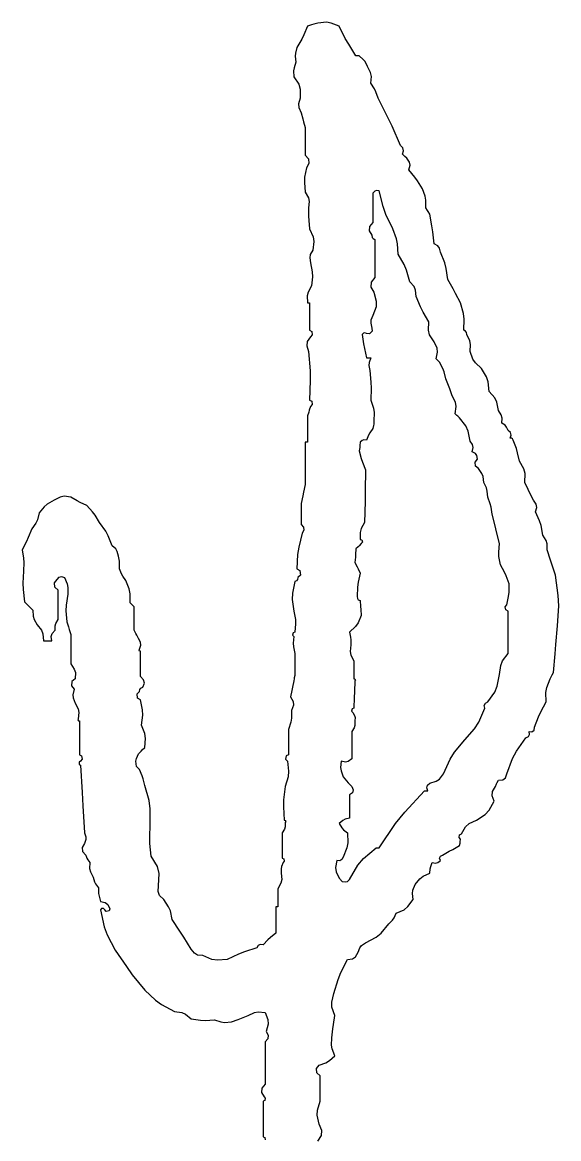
# Model space of a CAD drawing. Header units: millimetres. Extents: x 166235 to 642180, y -176646 to -48310.
# Drawn here: x 270163 to 270353.5, y -129153.9 to -128757.3 of the extents above; entities that cross this region are included whole.
import ezdxf

# ---------------------------------------------------------------- set-up
doc = ezdxf.new("R2010")
doc.units = ezdxf.units.MM
doc.header["$LTSCALE"] = 1000

# ---------------------------------------------------------------- blocks, each defined once
blk = doc.blocks.new('NJH')
for p, q in [((0.845897, 15.091335), (0.822272, 15.033875)), ((0.872958, 15.101783), (0.845897, 15.091335)), ((0.887014, 15.106), (0.872958, 15.101783)), ((0.915358, 15.112173), (0.887014, 15.106)), ((0.971323, 15.117187), (0.915358, 15.112173)), ((1.002246, 15.112548), (0.971323, 15.117187)), ((1.054278, 15.091335), (1.002246, 15.112548)), ((1.095236, 15.011643), (1.054278, 15.091335)), ((0.80823, 15.00579), (0.776437, 14.952414)), ((0.822272, 15.033875), (0.80823, 15.00579)), ((1.117551, 14.972592), (1.095236, 15.011643)), ((0.767377, 14.914484), (0.765914, 14.894002)), ((0.776437, 14.952414), (0.767377, 14.914484)), ((1.165415, 14.896846), (1.117551, 14.972592)), ((0.769491, 14.85517), (0.757695, 14.81769)), ((0.765914, 14.894002), (0.769491, 14.85517)), ((1.17375, 14.896846), (1.165415, 14.896846)), ((1.177917, 14.896846), (1.17375, 14.896846)), ((1.186253, 14.896846), (1.177917, 14.896846)), ((1.213134, 14.873535), (1.186253, 14.896846)), ((1.224979, 14.858728), (1.213134, 14.873535)), ((1.241821, 14.827386), (1.224979, 14.858728)), ((0.757695, 14.81769), (0.754769, 14.797209)), ((0.754769, 14.797209), (0.755599, 14.757925)), ((1.261735, 14.786776), (1.241821, 14.827386)), ((1.266509, 14.761314), (1.261735, 14.786776)), ((0.755599, 14.757925), (0.788603, 14.710213)), ((0.788603, 14.710213), (0.798566, 14.677005)), ((1.262659, 14.716249), (1.266509, 14.761314)), ((1.286621, 14.679957), (1.262659, 14.716249)), ((0.797275, 14.619005), (0.787495, 14.581254)), ((0.798566, 14.677005), (0.797275, 14.619005)), ((1.296625, 14.65995), (1.286621, 14.679957)), ((1.311281, 14.619005), (1.296625, 14.65995)), ((1.373628, 14.495922), (1.311281, 14.619005)), ((0.787495, 14.581254), (0.789175, 14.557738)), ((0.789175, 14.557738), (0.804221, 14.52176)), ((0.804221, 14.52176), (0.815335, 14.482863)), ((0.815335, 14.482863), (0.820892, 14.463414)), ((1.402862, 14.433278), (1.373628, 14.495922)), ((0.820892, 14.463414), (0.832005, 14.424516)), ((0.832005, 14.424516), (0.832005, 14.352277)), ((1.457148, 14.306434), (1.402862, 14.433278)), ((0.832005, 14.352277), (0.832005, 14.316158)), ((0.832005, 14.316158), (0.832005, 14.243919)), ((1.474248, 14.291185), (1.457148, 14.306434)), ((1.47104, 14.250865), (1.478952, 14.272367)), ((1.482153, 14.239752), (1.47104, 14.250865)), ((1.478952, 14.272367), (1.474248, 14.291185)), ((0.832005, 14.243919), (0.853797, 14.218533)), ((0.85624, 14.18921), (0.838951, 14.160567)), ((0.853797, 14.218533), (0.85624, 14.18921)), ((1.48771, 14.234195), (1.482153, 14.239752)), ((1.498824, 14.223081), (1.48771, 14.234195)), ((1.51697, 14.197869), (1.498824, 14.223081)), ((1.512716, 14.146675), (1.520826, 14.176661)), ((1.520826, 14.176661), (1.51697, 14.197869)), ((0.838951, 14.160567), (0.827698, 14.097601)), ((1.55254, 14.09956), (1.512716, 14.146675)), ((0.827698, 14.097601), (0.82626, 14.064514)), ((0.82626, 14.064514), (0.832005, 14.000808)), ((1.570809, 14.074264), (1.55254, 14.09956)), ((1.603014, 14.021647), (1.570809, 14.074264)), ((0.832005, 14.000808), (0.85238, 13.963509)), ((0.85238, 13.963509), (0.857305, 13.938885)), ((1.289329, 14.005925), (1.276551, 13.993862)), ((1.276551, 13.993862), (1.276551, 13.916067)), ((1.300767, 14.009738), (1.289329, 14.005925)), ((1.318227, 14.007755), (1.300767, 14.009738)), ((1.343525, 13.904463), (1.318227, 14.007755)), ((1.620933, 13.974217), (1.603014, 14.021647)), ((1.62542, 13.947295), (1.620933, 13.974217)), ((0.857305, 13.938885), (0.852843, 13.896618)), ((0.852843, 13.896618), (0.853216, 13.840982)), ((1.276551, 13.916067), (1.276551, 13.877169)), ((1.361993, 13.853321), (1.343525, 13.904463)), ((1.623852, 13.896618), (1.62542, 13.947295)), ((1.634966, 13.879948), (1.623852, 13.896618)), ((0.853216, 13.840982), (0.85461, 13.813094)), ((0.85461, 13.813094), (0.859789, 13.757698)), ((1.276551, 13.877169), (1.276551, 13.799374)), ((1.408525, 13.757698), (1.361993, 13.853321)), ((1.640523, 13.871612), (1.634966, 13.879948)), ((1.651636, 13.854942), (1.640523, 13.871612)), ((1.665079, 13.777515), (1.651636, 13.854942)), ((0.859789, 13.757698), (0.882697, 13.706389)), ((1.254759, 13.773987), (1.252316, 13.744664)), ((1.252316, 13.744664), (1.269605, 13.716021)), ((1.276551, 13.799374), (1.254759, 13.773987)), ((1.432267, 13.693856), (1.408525, 13.757698)), ((1.670645, 13.738547), (1.665079, 13.777515)), ((1.679421, 13.660453), (1.670645, 13.738547)), ((0.887473, 13.674548), (0.880627, 13.618777)), ((0.882697, 13.706389), (0.887473, 13.674548)), ((1.269605, 13.716021), (1.27214, 13.702363)), ((1.27214, 13.702363), (1.27804, 13.694495)), ((1.27804, 13.694495), (1.290443, 13.688237)), ((1.290443, 13.688237), (1.290443, 13.588215)), ((1.439528, 13.659004), (1.432267, 13.693856)), ((1.70394, 13.647387), (1.679421, 13.660453)), ((0.864816, 13.588902), (0.861468, 13.568813)), ((0.880627, 13.618777), (0.864816, 13.588902)), ((1.290443, 13.588215), (1.290443, 13.538203)), ((1.443256, 13.590993), (1.439528, 13.659004)), ((1.482347, 13.52299), (1.443256, 13.590993)), ((1.715418, 13.632083), (1.70394, 13.647387)), ((1.721097, 13.604885), (1.715418, 13.632083)), ((1.74896, 13.535456), (1.721097, 13.604885)), ((0.861468, 13.568813), (0.866735, 13.535425)), ((0.866735, 13.535425), (0.877737, 13.475234)), ((1.290443, 13.538203), (1.290443, 13.43818)), ((1.498078, 13.485806), (1.482347, 13.52299)), ((1.758958, 13.498321), (1.74896, 13.535456)), ((0.879177, 13.443553), (0.873681, 13.382612)), ((0.877737, 13.475234), (0.879177, 13.443553)), ((1.519662, 13.410396), (1.498078, 13.485806)), ((1.769719, 13.424288), (1.758958, 13.498321)), ((0.873681, 13.382612), (0.851183, 13.342693)), ((1.266294, 13.40756), (1.263946, 13.374678)), ((1.263946, 13.374678), (1.283497, 13.340936)), ((1.290443, 13.43818), (1.266294, 13.40756)), ((1.547818, 13.378802), (1.519662, 13.410396)), ((1.557878, 13.35533), (1.547818, 13.378802)), ((1.803661, 13.363495), (1.769719, 13.424288)), ((0.851183, 13.342693), (0.844832, 13.317286)), ((0.844832, 13.317286), (0.845897, 13.271476)), ((1.283497, 13.340936), (1.298924, 13.281725)), ((1.561338, 13.313152), (1.557878, 13.35533)), ((1.590539, 13.244556), (1.561338, 13.313152)), ((1.820335, 13.332927), (1.803661, 13.363495)), ((1.853071, 13.271476), (1.820335, 13.332927)), ((0.845897, 13.271476), (0.851454, 13.271476)), ((0.851454, 13.271476), (0.854233, 13.271476)), ((0.854233, 13.271476), (0.859789, 13.271476)), ((0.859789, 13.271476), (0.859789, 13.199237)), ((1.297286, 13.245691), (1.276551, 13.188123)), ((1.298924, 13.281725), (1.297286, 13.245691)), ((1.607334, 13.210965), (1.590539, 13.244556)), ((1.873192, 13.201597), (1.853071, 13.271476)), ((0.859789, 13.199237), (0.859789, 13.163118)), ((0.859789, 13.163118), (0.859789, 13.090879)), ((1.263723, 13.157224), (1.262069, 13.137368)), ((1.276551, 13.188123), (1.263723, 13.157224)), ((1.64469, 13.146447), (1.607334, 13.210965)), ((1.641674, 13.091944), (1.64469, 13.146447)), ((1.877587, 13.163504), (1.873192, 13.201597)), ((1.873909, 13.090879), (1.877587, 13.163504)), ((0.859789, 13.090879), (0.874593, 13.082725)), ((0.874593, 13.082725), (0.878094, 13.061717)), ((1.224114, 13.07397), (1.214737, 13.071626)), ((1.234875, 13.070041), (1.224114, 13.07397)), ((1.272686, 13.085368), (1.254278, 13.06696)), ((1.262069, 13.137368), (1.269605, 13.104771)), ((1.269605, 13.104771), (1.272686, 13.085368)), ((1.649966, 13.060431), (1.641674, 13.091944)), ((1.886312, 13.084621), (1.873909, 13.090879)), ((1.892212, 13.076754), (1.886312, 13.084621)), ((1.894747, 13.063095), (1.892212, 13.076754)), ((0.84516, 13.016363), (0.841326, 12.989525)), ((0.866735, 13.049203), (0.84516, 13.016363)), ((0.878094, 13.061717), (0.866735, 13.049203)), ((1.214737, 13.071626), (1.207091, 13.063095)), ((1.207091, 13.063095), (1.215382, 13.001523)), ((1.215382, 13.001523), (1.220962, 12.970832)), ((1.254278, 13.06696), (1.234875, 13.070041)), ((1.679421, 13.014473), (1.649966, 13.060431)), ((1.698415, 12.973898), (1.679421, 13.014473)), ((1.914661, 13.022485), (1.894747, 13.063095)), ((1.919435, 12.997024), (1.914661, 13.022485)), ((0.841326, 12.989525), (0.852843, 12.951958)), ((0.852843, 12.951958), (0.863501, 12.824566)), ((1.220962, 12.970832), (1.234875, 12.910282)), ((1.693313, 12.903336), (1.701735, 12.947338)), ((1.701735, 12.947338), (1.698415, 12.973898)), ((1.915585, 12.951958), (1.919435, 12.997024)), ((1.934726, 12.901521), (1.915585, 12.951958)), ((1.234875, 12.910282), (1.245988, 12.910282)), ((1.245988, 12.910282), (1.251545, 12.910282)), ((1.251947, 12.878587), (1.250395, 12.859961)), ((1.250395, 12.859961), (1.255713, 12.82693)), ((1.251545, 12.910282), (1.262659, 12.910282)), ((1.262659, 12.910282), (1.251947, 12.878587)), ((1.701648, 12.895001), (1.693313, 12.903336)), ((1.705815, 12.890833), (1.701648, 12.895001)), ((1.714151, 12.882498), (1.705815, 12.890833)), ((1.736732, 12.840735), (1.714151, 12.882498)), ((1.951753, 12.876755), (1.934726, 12.901521)), ((1.991992, 12.840822), (1.951753, 12.876755)), ((0.863501, 12.824566), (0.864901, 12.760176)), ((1.255713, 12.82693), (1.264141, 12.749543)), ((1.74538, 12.817676), (1.736732, 12.840735)), ((1.755827, 12.771362), (1.74538, 12.817676)), ((2.02459, 12.785578), (1.991992, 12.840822)), ((2.035296, 12.751933), (2.02459, 12.785578)), ((0.864901, 12.760176), (0.859789, 12.632441)), ((1.265545, 12.710233), (1.262659, 12.632441)), ((1.264141, 12.749543), (1.265545, 12.710233)), ((1.77393, 12.727471), (1.755827, 12.771362)), ((1.782282, 12.705197), (1.77393, 12.727471)), ((2.040614, 12.688009), (2.035296, 12.751933)), ((0.859789, 12.632441), (0.874593, 12.624287)), ((1.262659, 12.632441), (1.281495, 12.579503)), ((1.797503, 12.660225), (1.782282, 12.705197)), ((1.819881, 12.617803), (1.797503, 12.660225)), ((2.078157, 12.646574), (2.040614, 12.688009)), ((2.092505, 12.617877), (2.078157, 12.646574)), ((0.8584, 12.565759), (0.854233, 12.553257)), ((0.866735, 12.590765), (0.8584, 12.565759)), ((0.878094, 12.603279), (0.866735, 12.590765)), ((0.874593, 12.624287), (0.878094, 12.603279)), ((1.281495, 12.579503), (1.285972, 12.549656)), ((1.818341, 12.542143), (1.824847, 12.589662)), ((1.824847, 12.589662), (1.819881, 12.617803)), ((2.103128, 12.562981), (2.092505, 12.617877)), ((2.121427, 12.533891), (2.103128, 12.562981)), ((0.854233, 12.553257), (0.845897, 12.528251)), ((0.845897, 12.528251), (0.845897, 12.458791)), ((1.283497, 12.493521), (1.281902, 12.473939)), ((1.285972, 12.549656), (1.283497, 12.493521)), ((1.829455, 12.531029), (1.818341, 12.542143)), ((1.835012, 12.525472), (1.829455, 12.531029)), ((1.846125, 12.514359), (1.835012, 12.525472)), ((1.887758, 12.461681), (1.846125, 12.514359)), ((2.126423, 12.513908), (2.121427, 12.533891)), ((2.123966, 12.479629), (2.126423, 12.513908)), ((0.845897, 12.458791), (0.845897, 12.42406)), ((0.845897, 12.42406), (0.845897, 12.3546)), ((1.256392, 12.416515), (1.247824, 12.400808)), ((1.276551, 12.444899), (1.256392, 12.416515)), ((1.280503, 12.464143), (1.276551, 12.444899)), ((1.281902, 12.473939), (1.280503, 12.464143)), ((1.903272, 12.427551), (1.887758, 12.461681)), ((1.915585, 12.361546), (1.903272, 12.427551)), ((2.145686, 12.466049), (2.123966, 12.479629)), ((2.155545, 12.454548), (2.145686, 12.466049)), ((2.165642, 12.431006), (2.155545, 12.454548)), ((2.181408, 12.418334), (2.165642, 12.431006)), ((2.186225, 12.401473), (2.181408, 12.418334)), ((0.837562, 12.3546), (0.832005, 12.3546)), ((0.832005, 12.3546), (0.832005, 12.243464)), ((0.84034, 12.3546), (0.837562, 12.3546)), ((0.845897, 12.3546), (0.84034, 12.3546)), ((1.193199, 12.3546), (1.191721, 12.332249)), ((1.205976, 12.366663), (1.193199, 12.3546)), ((1.217415, 12.370476), (1.205976, 12.366663)), ((1.234875, 12.368492), (1.217415, 12.370476)), ((1.247824, 12.400808), (1.234875, 12.368492)), ((1.932761, 12.339011), (1.915585, 12.361546)), ((1.936664, 12.319494), (1.932761, 12.339011)), ((2.179534, 12.382384), (2.186225, 12.401473)), ((2.189462, 12.381044), (2.179534, 12.382384)), ((2.195317, 12.377141), (2.189462, 12.381044)), ((2.200373, 12.368492), (2.195317, 12.377141)), ((2.220255, 12.313991), (2.200373, 12.368492)), ((1.190322, 12.321059), (1.186253, 12.299032)), ((1.186253, 12.299032), (1.199781, 12.248081)), ((1.191721, 12.332249), (1.190322, 12.321059)), ((1.929477, 12.292086), (1.936664, 12.319494)), ((1.950584, 12.280872), (1.929477, 12.292086)), ((1.960445, 12.267067), (1.950584, 12.280872)), ((1.964208, 12.243464), (1.960445, 12.267067)), ((2.228647, 12.286017), (2.220255, 12.313991)), ((2.242049, 12.229572), (2.228647, 12.286017)), ((0.832005, 12.243464), (0.832005, 12.187896)), ((1.199781, 12.248081), (1.208181, 12.222881)), ((1.208181, 12.222881), (1.227929, 12.174003)), ((1.948782, 12.223588), (1.964208, 12.243464)), ((1.951741, 12.196955), (1.948782, 12.223588)), ((1.971154, 12.18095), (1.951741, 12.196955)), ((2.269494, 12.179297), (2.242049, 12.229572)), ((0.832005, 12.187896), (0.832005, 12.076759)), ((1.227929, 12.174003), (1.226375, 12.035064)), ((1.993672, 12.149477), (1.971154, 12.18095)), ((2.001508, 12.129102), (1.993672, 12.149477)), ((2.005884, 12.090651), (2.001508, 12.129102)), ((2.277336, 12.147927), (2.269494, 12.179297)), ((2.276779, 12.090651), (2.277336, 12.147927)), ((0.832005, 12.076759), (0.820892, 12.026748)), ((2.023294, 12.054135), (2.005884, 12.090651)), ((2.029159, 12.033609), (2.023294, 12.054135)), ((2.298687, 12.043269), (2.276779, 12.090651)), ((-0.821149, 11.972569), (-0.865357, 11.946678)), ((-0.781425, 11.994195), (-0.821149, 11.972569)), ((-0.754873, 11.999174), (-0.781425, 11.994195)), ((-0.710013, 11.993407), (-0.754873, 11.999174)), ((-0.66906, 11.969874), (-0.710013, 11.993407)), ((0.815335, 12.001742), (0.804221, 11.951731)), ((0.820892, 12.026748), (0.815335, 12.001742)), ((1.226375, 12.035064), (1.224986, 11.965593)), ((2.033668, 11.993407), (2.029159, 12.033609)), ((2.048707, 11.950122), (2.033668, 11.993407)), ((2.309802, 12.019651), (2.298687, 12.043269)), ((2.332347, 11.972569), (2.309802, 12.019651)), ((2.350789, 11.947572), (2.332347, 11.972569)), ((-0.886046, 11.928944), (-0.918393, 11.889216)), ((-0.865357, 11.946678), (-0.886046, 11.928944)), ((-0.64818, 11.958738), (-0.66906, 11.969874)), ((-0.605822, 11.937839), (-0.64818, 11.958738)), ((-0.567399, 11.897695), (-0.605822, 11.937839)), ((-0.550249, 11.874828), (-0.567399, 11.897695)), ((0.804221, 11.951731), (0.804221, 11.896162)), ((1.224986, 11.965593), (1.220983, 11.826702)), ((2.054352, 11.92754), (2.048707, 11.950122)), ((2.061452, 11.88227), (2.054352, 11.92754)), ((2.346239, 11.896162), (2.354702, 11.926051)), ((2.354702, 11.926051), (2.350789, 11.947572)), ((-0.929366, 11.844554), (-0.939833, 11.822124)), ((-0.918393, 11.889216), (-0.929366, 11.844554)), ((-0.52247, 11.826702), (-0.550249, 11.874828)), ((-0.481229, 11.770604), (-0.52247, 11.826702)), ((0.804221, 11.896162), (0.804221, 11.868378)), ((0.804221, 11.868378), (0.804221, 11.81281)), ((1.220983, 11.826702), (1.198485, 11.786783)), ((2.080527, 11.804382), (2.061452, 11.88227)), ((2.37294, 11.837839), (2.346239, 11.896162)), ((2.38295, 11.806379), (2.37294, 11.837839)), ((-0.967016, 11.785026), (-0.990204, 11.728675)), ((-0.939833, 11.822124), (-0.967016, 11.785026)), ((-0.463955, 11.738936), (-0.481229, 11.770604)), ((0.811167, 11.757242), (0.788662, 11.66445)), ((0.804221, 11.81281), (0.819608, 11.79653)), ((0.822073, 11.776808), (0.811167, 11.757242)), ((0.819608, 11.79653), (0.822073, 11.776808)), ((1.198485, 11.786783), (1.192133, 11.761376)), ((1.192133, 11.761376), (1.193199, 11.715566)), ((2.090252, 11.765483), (2.080527, 11.804382)), ((2.110074, 11.687782), (2.090252, 11.765483)), ((2.394861, 11.74335), (2.38295, 11.806379)), ((-1.002733, 11.700832), (-1.02953, 11.646105)), ((-0.990204, 11.728675), (-1.002733, 11.700832)), ((-0.439118, 11.67389), (-0.463955, 11.738936)), ((1.200145, 11.687782), (1.186253, 11.67389)), ((1.193199, 11.715566), (1.203934, 11.711567)), ((1.207735, 11.696362), (1.200145, 11.687782)), ((1.203934, 11.711567), (1.207735, 11.696362)), ((2.104524, 11.632421), (2.110074, 11.687782)), ((2.416042, 11.708884), (2.394861, 11.74335)), ((2.422421, 11.686559), (2.416042, 11.708884)), ((2.422645, 11.646105), (2.422421, 11.686559)), ((-1.02953, 11.646105), (-1.021677, 11.591025)), ((-0.414678, 11.652616), (-0.439118, 11.67389)), ((-0.404711, 11.636005), (-0.414678, 11.652616)), ((-0.397441, 11.604429), (-0.404711, 11.636005)), ((-0.391213, 11.571558), (-0.397441, 11.604429)), ((0.781598, 11.616419), (0.776437, 11.521077)), ((0.788662, 11.66445), (0.781598, 11.616419)), ((1.162783, 11.616921), (1.161393, 11.598861)), ((1.165415, 11.653051), (1.162783, 11.616921)), ((1.179307, 11.666944), (1.165415, 11.653051)), ((1.186253, 11.67389), (1.179307, 11.666944)), ((2.105976, 11.603392), (2.104524, 11.632421)), ((2.444873, 11.579424), (2.422645, 11.646105)), ((-1.020264, 11.562774), (-1.022584, 11.507185)), ((-1.021677, 11.591025), (-1.020264, 11.562774)), ((-0.389794, 11.554526), (-0.391213, 11.571558)), ((-0.390495, 11.521077), (-0.389794, 11.554526)), ((1.161393, 11.598861), (1.158469, 11.562753)), ((1.158469, 11.562753), (1.172361, 11.534969)), ((1.172361, 11.534969), (1.179307, 11.521077)), ((2.11702, 11.548861), (2.105976, 11.603392)), ((2.142252, 11.500296), (2.11702, 11.548861)), ((2.455986, 11.546083), (2.444873, 11.579424)), ((2.478214, 11.479401), (2.455986, 11.546083)), ((-1.022584, 11.507185), (-1.025803, 11.426627)), ((-0.800311, 11.451617), (-0.787638, 11.467382)), ((-0.787638, 11.467382), (-0.770777, 11.472199)), ((-0.770777, 11.472199), (-0.751689, 11.465509)), ((-0.751689, 11.465509), (-0.735514, 11.423271)), ((-0.376698, 11.489114), (-0.390495, 11.521077)), ((-0.368223, 11.473575), (-0.376698, 11.489114)), ((-0.348819, 11.444671), (-0.368223, 11.473575)), ((0.776437, 11.521077), (0.795855, 11.509909)), ((0.783383, 11.465509), (0.780848, 11.45185)), ((0.799454, 11.481113), (0.783383, 11.465509)), ((0.795855, 11.509909), (0.799454, 11.481113)), ((1.179307, 11.521077), (1.193199, 11.493293)), ((1.193199, 11.493293), (1.179427, 11.433159)), ((2.153449, 11.475105), (2.142252, 11.500296)), ((2.172588, 11.423833), (2.153449, 11.475105)), ((2.495893, 11.347097), (2.478214, 11.479401)), ((-1.025803, 11.426627), (-1.024399, 11.385895)), ((-1.024399, 11.385895), (-1.015638, 11.30575)), ((-0.817583, 11.429677), (-0.800311, 11.451617)), ((-0.814639, 11.400242), (-0.817583, 11.429677)), ((-0.793365, 11.382156), (-0.814639, 11.400242)), ((-0.735514, 11.423271), (-0.731076, 11.399601)), ((-0.731076, 11.399601), (-0.730851, 11.354372)), ((-0.326661, 11.389563), (-0.348819, 11.444671)), ((-0.320687, 11.358199), (-0.326661, 11.389563)), ((0.762545, 11.437725), (0.747046, 11.361438)), ((0.774948, 11.443983), (0.762545, 11.437725)), ((0.780848, 11.45185), (0.774948, 11.443983)), ((1.175193, 11.402106), (1.172361, 11.34048)), ((1.179427, 11.433159), (1.175193, 11.402106)), ((2.172029, 11.36799), (2.172588, 11.423833)), ((-0.793365, 11.304361), (-0.793365, 11.382156)), ((-0.730851, 11.354372), (-0.742143, 11.282968)), ((-0.321035, 11.298804), (-0.320687, 11.358199)), ((0.747046, 11.361438), (0.745582, 11.320434)), ((0.745582, 11.320434), (0.755599, 11.243236)), ((1.172361, 11.34048), (1.174895, 11.326821)), ((1.174895, 11.326821), (1.180796, 11.318954)), ((1.180796, 11.318954), (1.193199, 11.312696)), ((1.193199, 11.312696), (1.195652, 11.273777)), ((2.158696, 11.284912), (2.169206, 11.33976)), ((2.169206, 11.33976), (2.172029, 11.36799)), ((2.498717, 11.279307), (2.495893, 11.347097)), ((-1.015638, 11.30575), (-0.993411, 11.283523)), ((-0.993411, 11.283523), (-0.982297, 11.272409)), ((-0.982297, 11.272409), (-0.96007, 11.250182)), ((-0.96007, 11.250182), (-0.958573, 11.209755)), ((-0.793365, 11.265463), (-0.793365, 11.304361)), ((-0.793365, 11.187668), (-0.793365, 11.265463)), ((-0.742143, 11.282968), (-0.743571, 11.245837)), ((-0.743571, 11.245837), (-0.737797, 11.173776)), ((-0.309922, 11.28769), (-0.321035, 11.298804)), ((-0.304365, 11.282134), (-0.309922, 11.28769)), ((-0.293251, 11.27102), (-0.304365, 11.282134)), ((-0.293251, 11.209895), (-0.293251, 11.27102)), ((0.755599, 11.243236), (0.766643, 11.188706)), ((1.195652, 11.273777), (1.197041, 11.254325)), ((1.197041, 11.254325), (1.200145, 11.215452)), ((2.147185, 11.272538), (2.158696, 11.284912)), ((2.15074, 11.251208), (2.147185, 11.272538)), ((2.165642, 11.243236), (2.15074, 11.251208)), ((2.165642, 11.132099), (2.165642, 11.243236)), ((2.492106, 11.145992), (2.498717, 11.279307)), ((-0.958573, 11.209755), (-0.952372, 11.188053)), ((-0.952372, 11.188053), (-0.932285, 11.152938)), ((-0.808852, 11.16314), (-0.793365, 11.187668)), ((-0.737797, 11.173776), (-0.726683, 11.140435)), ((-0.293251, 11.179332), (-0.293251, 11.209895)), ((-0.293251, 11.118207), (-0.293251, 11.179332)), ((0.766643, 11.188706), (0.768095, 11.159676)), ((1.178896, 11.165866), (1.162427, 11.141911)), ((1.200145, 11.215452), (1.178896, 11.165866)), ((-0.932285, 11.152938), (-0.903686, 11.118342)), ((-0.903686, 11.118342), (-0.893759, 11.093523)), ((-0.893759, 11.093523), (-0.890609, 11.048747)), ((-0.839002, 11.077483), (-0.833328, 11.096398)), ((-0.833328, 11.096398), (-0.814203, 11.118207)), ((-0.814203, 11.118207), (-0.813631, 11.147209)), ((-0.813631, 11.147209), (-0.808852, 11.16314)), ((-0.726683, 11.140435), (-0.721126, 11.123764)), ((-0.721126, 11.123764), (-0.710013, 11.090423)), ((-0.710013, 11.090423), (-0.710013, 11.012628)), ((-0.282137, 11.09598), (-0.293251, 11.118207)), ((-0.276581, 11.084867), (-0.282137, 11.09598)), ((0.751801, 11.10034), (0.74799, 11.085095)), ((0.762545, 11.104315), (0.751801, 11.10034)), ((0.768095, 11.159676), (0.762545, 11.104315)), ((1.162427, 11.141911), (1.123738, 11.104315)), ((1.123738, 11.104315), (1.129994, 11.071449)), ((2.165642, 11.076531), (2.165642, 11.132099)), ((2.480992, 11.023741), (2.492106, 11.145992)), ((-0.890609, 11.048747), (-0.868382, 11.048747)), ((-0.868382, 11.048747), (-0.857268, 11.048747)), ((-0.857268, 11.048747), (-0.835041, 11.048747)), ((-0.835041, 11.048747), (-0.839002, 11.077483)), ((-0.265467, 11.062639), (-0.276581, 11.084867)), ((-0.251298, 11.038578), (-0.265467, 11.062639)), ((-0.258521, 10.993179), (-0.249397, 11.019569)), ((-0.249397, 11.019569), (-0.251298, 11.038578)), ((0.74799, 11.085095), (0.755599, 11.076531)), ((0.755599, 11.076531), (0.753035, 11.032064)), ((0.753035, 11.032064), (0.754464, 11.009197)), ((1.130684, 11.020963), (1.126223, 10.978696)), ((1.129994, 11.071449), (1.131414, 11.054412)), ((1.131414, 11.054412), (1.130684, 11.020963)), ((2.165642, 10.965395), (2.165642, 11.076531)), ((2.475435, 10.962616), (2.480992, 11.023741)), ((-0.710013, 11.012628), (-0.710013, 10.97373)), ((-0.710013, 10.97373), (-0.710013, 10.895935)), ((-0.261672, 10.987824), (-0.258521, 10.993179)), ((-0.257749, 10.979979), (-0.261672, 10.987824)), ((-0.251575, 10.979287), (-0.257749, 10.979979)), ((-0.251575, 10.912605), (-0.251575, 10.979287)), ((0.754464, 11.009197), (0.762545, 10.965395)), ((0.762545, 10.965395), (0.762545, 10.907048)), ((1.126223, 10.978696), (1.131148, 10.954072)), ((1.131148, 10.954072), (1.151522, 10.916773)), ((2.13015, 10.917206), (2.165642, 10.965395)), ((2.464322, 10.840366), (2.475435, 10.962616)), ((-0.710013, 10.895935), (-0.687455, 10.862353)), ((-0.251575, 10.879264), (-0.251575, 10.912605)), ((-0.251575, 10.812582), (-0.251575, 10.879264)), ((0.762545, 10.907048), (0.762545, 10.877875)), ((0.762545, 10.877875), (0.762545, 10.819528)), ((1.151522, 10.916773), (1.151522, 10.86954)), ((1.151522, 10.86954), (1.151522, 10.845923)), ((2.110074, 10.826474), (2.117607, 10.885847)), ((2.117607, 10.885847), (2.13015, 10.917206)), ((-0.682229, 10.79869), (-0.703503, 10.780605)), ((-0.687455, 10.862353), (-0.680817, 10.83912)), ((-0.680817, 10.83912), (-0.682229, 10.79869)), ((-0.231453, 10.792633), (-0.251575, 10.812582)), ((0.758377, 10.79869), (0.755599, 10.784798)), ((0.759767, 10.805636), (0.758377, 10.79869)), ((0.762545, 10.819528), (0.759767, 10.805636)), ((1.151522, 10.845923), (1.151522, 10.79869)), ((1.151522, 10.79869), (1.157697, 10.797998)), ((1.157697, 10.797998), (1.161619, 10.790153)), ((2.095201, 10.749459), (2.110074, 10.826474)), ((2.420765, 10.740866), (2.443483, 10.79869)), ((2.443483, 10.79869), (2.451819, 10.815361)), ((2.451819, 10.815361), (2.455986, 10.823696)), ((2.455986, 10.823696), (2.464322, 10.840366)), ((-0.703503, 10.780605), (-0.706446, 10.75117)), ((-0.706446, 10.75117), (-0.689175, 10.72923)), ((-0.689175, 10.72923), (-0.696748, 10.693804)), ((-0.258521, 10.715338), (-0.255986, 10.728997)), ((-0.255986, 10.728997), (-0.250086, 10.736864)), ((-0.250086, 10.736864), (-0.237683, 10.743122)), ((-0.237683, 10.743122), (-0.226782, 10.769275)), ((-0.226782, 10.769275), (-0.231453, 10.792633)), ((0.747264, 10.743122), (0.743096, 10.722284)), ((0.755599, 10.784798), (0.747264, 10.743122)), ((1.158469, 10.784798), (1.155201, 10.71258)), ((1.161619, 10.790153), (1.158469, 10.784798)), ((2.078584, 10.710182), (2.095201, 10.749459)), ((2.414789, 10.707998), (2.420765, 10.740866)), ((-0.696748, 10.693804), (-0.695131, 10.672782)), ((-0.695131, 10.672782), (-0.682229, 10.638932)), ((-0.274592, 10.699733), (-0.258521, 10.715338)), ((-0.270992, 10.670938), (-0.274592, 10.699733)), ((-0.251575, 10.65977), (-0.270992, 10.670938)), ((-0.238818, 10.59426), (-0.251575, 10.65977)), ((0.743096, 10.722284), (0.734761, 10.680608)), ((0.734761, 10.680608), (0.752603, 10.64908)), ((0.752603, 10.64908), (0.754518, 10.624195)), ((1.153812, 10.676457), (1.151522, 10.604201)), ((1.155201, 10.71258), (1.153812, 10.676457)), ((2.033668, 10.645878), (2.078584, 10.710182)), ((2.415699, 10.645878), (2.414789, 10.707998)), ((-0.682229, 10.638932), (-0.661854, 10.601632)), ((-0.661854, 10.601632), (-0.656929, 10.577008)), ((-0.656929, 10.577008), (-0.66139, 10.534741)), ((-0.237366, 10.559408), (-0.238818, 10.59426)), ((0.741707, 10.590309), (0.741651, 10.539608)), ((0.754518, 10.624195), (0.741707, 10.590309)), ((1.140779, 10.600226), (1.136967, 10.584981)), ((1.136967, 10.584981), (1.144576, 10.576417)), ((1.151522, 10.604201), (1.140779, 10.600226)), ((1.144576, 10.576417), (1.155852, 10.556473)), ((1.973157, 10.513866), (2.01283, 10.604201)), ((2.009642, 10.622565), (2.017064, 10.63741)), ((2.01283, 10.604201), (2.009642, 10.622565)), ((2.017064, 10.63741), (2.033668, 10.645878)), ((2.366869, 10.547144), (2.382211, 10.580616)), ((2.382211, 10.580616), (2.415699, 10.645878)), ((-0.66139, 10.534741), (-0.664541, 10.529387)), ((-0.664541, 10.529387), (-0.660618, 10.521541)), ((-0.660618, 10.521541), (-0.654444, 10.520849)), ((-0.654444, 10.520849), (-0.654444, 10.43194)), ((-0.244629, 10.493065), (-0.237366, 10.559408)), ((0.73726, 10.51326), (0.720869, 10.465281)), ((0.741651, 10.539608), (0.73726, 10.51326)), ((1.155852, 10.556473), (1.159031, 10.543754)), ((1.158469, 10.520849), (1.157897, 10.491847)), ((1.159031, 10.543754), (1.158469, 10.520849)), ((1.945564, 10.4703), (1.973157, 10.513866)), ((2.339293, 10.479173), (2.366869, 10.547144)), ((-0.654444, 10.43194), (-0.654444, 10.387485)), ((-0.224375, 10.437715), (-0.244629, 10.493065)), ((-0.219845, 10.406005), (-0.224375, 10.437715)), ((0.720869, 10.465281), (0.720869, 10.398599)), ((1.153117, 10.475916), (1.13763, 10.451389)), ((1.13763, 10.451389), (1.13763, 10.37915)), ((1.157897, 10.491847), (1.153117, 10.475916)), ((1.880855, 10.395821), (1.945564, 10.4703)), ((2.300017, 10.418765), (2.307096, 10.432924)), ((2.307096, 10.432924), (2.304563, 10.451389)), ((2.304563, 10.451389), (2.32223, 10.449296)), ((2.32223, 10.449296), (2.337457, 10.461477)), ((2.337457, 10.461477), (2.339293, 10.479173)), ((-0.654444, 10.387485), (-0.654444, 10.298576)), ((-0.223791, 10.347198), (-0.219845, 10.406005)), ((0.720869, 10.398599), (0.720869, 10.365258)), ((0.720869, 10.365258), (0.720869, 10.298576)), ((1.13763, 10.37915), (1.13763, 10.343031)), ((1.813831, 10.315196), (1.880855, 10.395821)), ((2.221607, 10.322728), (2.283725, 10.409713)), ((2.283725, 10.409713), (2.300017, 10.418765)), ((-0.654444, 10.298576), (-0.639542, 10.290604)), ((-0.639542, 10.290604), (-0.635988, 10.269274)), ((-0.278823, 10.274472), (-0.265467, 10.305522)), ((-0.265467, 10.305522), (-0.248796, 10.322193)), ((-0.248796, 10.322193), (-0.240461, 10.330528)), ((-0.240461, 10.330528), (-0.223791, 10.347198)), ((0.705967, 10.290604), (0.702412, 10.269274)), ((0.720869, 10.298576), (0.705967, 10.290604)), ((1.13763, 10.343031), (1.13763, 10.270792)), ((1.785036, 10.269125), (1.813831, 10.315196)), ((2.195715, 10.27382), (2.221607, 10.322728)), ((-0.647498, 10.2569), (-0.65656, 10.250466)), ((-0.65656, 10.250466), (-0.65656, 10.23555)), ((-0.65656, 10.23555), (-0.647498, 10.229116)), ((-0.635988, 10.269274), (-0.647498, 10.2569)), ((-0.647498, 10.229116), (-0.636385, 10.051298)), ((-0.281923, 10.255873), (-0.278823, 10.274472)), ((-0.279359, 10.22217), (-0.281923, 10.255873)), ((-0.271024, 10.213835), (-0.279359, 10.22217)), ((-0.266856, 10.209667), (-0.271024, 10.213835)), ((-0.258521, 10.201332), (-0.266856, 10.209667)), ((0.702412, 10.269274), (0.713923, 10.2569)), ((0.713923, 10.2569), (0.721525, 10.19042)), ((1.06817, 10.2569), (1.06372, 10.215091)), ((1.06372, 10.215091), (1.066813, 10.191892)), ((1.095745, 10.250384), (1.06817, 10.2569)), ((1.114683, 10.254172), (1.095745, 10.250384)), ((1.13763, 10.270792), (1.114683, 10.254172)), ((1.741935, 10.173548), (1.785036, 10.269125)), ((2.158696, 10.173548), (2.195715, 10.27382)), ((-0.240933, 10.161076), (-0.258521, 10.201332)), ((-0.233874, 10.139899), (-0.240933, 10.161076)), ((-0.223791, 10.097142), (-0.233874, 10.139899)), ((0.718531, 10.1545), (0.700031, 10.090196)), ((0.721525, 10.19042), (0.718531, 10.1545)), ((1.066813, 10.191892), (1.082062, 10.15271)), ((1.082062, 10.15271), (1.103509, 10.127032)), ((1.693629, 10.123937), (1.715076, 10.138784)), ((1.715076, 10.138784), (1.741935, 10.173548)), ((2.130886, 10.13308), (2.149764, 10.147239)), ((2.149764, 10.147239), (2.158696, 10.173548)), ((-0.196156, 9.997155), (-0.223791, 10.097142)), ((0.700031, 10.090196), (0.689165, 10.001909)), ((1.103509, 10.127032), (1.114644, 10.114505)), ((1.114644, 10.114505), (1.13763, 10.090196)), ((1.13763, 10.090196), (1.146348, 10.069007)), ((1.146348, 10.069007), (1.141401, 10.04922)), ((1.486688, 9.921603), (1.616906, 10.062411)), ((1.616906, 10.062411), (1.625242, 10.062411)), ((1.625242, 10.062411), (1.629409, 10.062411)), ((1.629409, 10.062411), (1.637744, 10.062411)), ((1.631054, 10.0815), (1.635871, 10.098361)), ((1.637744, 10.062411), (1.631054, 10.0815)), ((1.635871, 10.098361), (1.651636, 10.111034)), ((1.651636, 10.111034), (1.693629, 10.123937)), ((2.062382, 10.056663), (2.08229, 10.090196)), ((2.08229, 10.090196), (2.090625, 10.106866)), ((2.090625, 10.106866), (2.094793, 10.115201)), ((2.094793, 10.115201), (2.103128, 10.131872)), ((2.103128, 10.131872), (2.130886, 10.13308)), ((-0.636385, 10.051298), (-0.630828, 9.962389)), ((-0.188956, 9.943874), (-0.196156, 9.997155)), ((0.689165, 10.001909), (0.687753, 9.956715)), ((1.141401, 10.04922), (1.123738, 10.034627)), ((1.123738, 10.034627), (1.123738, 9.973502)), ((2.041446, 9.933093), (2.075344, 9.992951)), ((2.060404, 10.028972), (2.062382, 10.056663)), ((2.075344, 9.992951), (2.060404, 10.028972)), ((-0.630828, 9.962389), (-0.619714, 9.78457)), ((-0.189061, 9.840139), (-0.188956, 9.943874)), ((0.687753, 9.956715), (0.693085, 9.867923)), ((1.123738, 9.973502), (1.123738, 9.94294)), ((1.123738, 9.94294), (1.123738, 9.881815)), ((1.426301, 9.845768), (1.486688, 9.921603)), ((2.015087, 9.905183), (2.041446, 9.933093)), ((0.693085, 9.867923), (0.699259, 9.867231)), ((0.699259, 9.867231), (0.703182, 9.859385)), ((0.700031, 9.854031), (0.699459, 9.825029)), ((0.703182, 9.859385), (0.700031, 9.854031)), ((1.078503, 9.866529), (1.054278, 9.847085)), ((1.054278, 9.847085), (1.071602, 9.818463)), ((1.093648, 9.874101), (1.078503, 9.866529)), ((1.123738, 9.881815), (1.093648, 9.874101)), ((1.318227, 9.687326), (1.426301, 9.845768)), ((1.885928, 9.823952), (1.909144, 9.84551)), ((1.909144, 9.84551), (1.957262, 9.867923)), ((1.957262, 9.867923), (2.015087, 9.905183)), ((-0.619714, 9.78457), (-0.610815, 9.75825)), ((-0.191351, 9.756771), (-0.189061, 9.840139)), ((0.69468, 9.809098), (0.679193, 9.78457)), ((0.679193, 9.78457), (0.679193, 9.717888)), ((0.699459, 9.825029), (0.69468, 9.809098)), ((1.071602, 9.818463), (1.083453, 9.80513)), ((1.083453, 9.80513), (1.109846, 9.78457)), ((1.109846, 9.78457), (1.111383, 9.719726)), ((1.843774, 9.753584), (1.847324, 9.771333)), ((1.847324, 9.771333), (1.860017, 9.777624)), ((1.860017, 9.777624), (1.885928, 9.823952)), ((-0.619714, 9.71511), (-0.635471, 9.688775)), ((-0.610815, 9.74143), (-0.619714, 9.71511)), ((-0.610815, 9.75825), (-0.610815, 9.74143)), ((-0.189951, 9.714787), (-0.191351, 9.756771)), ((-0.182115, 9.631758), (-0.189951, 9.714787)), ((0.679193, 9.717888), (0.679193, 9.684548)), ((1.111383, 9.719726), (1.105401, 9.68533)), ((1.801688, 9.676182), (1.846125, 9.701218)), ((1.853071, 9.742894), (1.843774, 9.753584)), ((1.846125, 9.701218), (1.849667, 9.717743)), ((1.849667, 9.717743), (1.851062, 9.726114)), ((1.851062, 9.726114), (1.853071, 9.742894)), ((-0.635471, 9.688775), (-0.633015, 9.661765)), ((-0.633015, 9.661765), (-0.612768, 9.638704)), ((-0.612768, 9.638704), (-0.604714, 9.617802)), ((-0.140461, 9.563235), (-0.182115, 9.631758)), ((0.679193, 9.684548), (0.679193, 9.617866)), ((1.082062, 9.624812), (1.07301, 9.60852)), ((1.105401, 9.68533), (1.082062, 9.624812)), ((1.215129, 9.616575), (1.297389, 9.687326)), ((1.297389, 9.687326), (1.305724, 9.687326)), ((1.305724, 9.687326), (1.309892, 9.687326)), ((1.309892, 9.687326), (1.318227, 9.687326)), ((1.715638, 9.617904), (1.721428, 9.632381)), ((1.721428, 9.632381), (1.734989, 9.638704)), ((1.734989, 9.638704), (1.77946, 9.663679)), ((1.77946, 9.663679), (1.801688, 9.676182)), ((-0.604714, 9.617802), (-0.598903, 9.607633)), ((-0.598903, 9.607633), (-0.584984, 9.590082)), ((-0.584984, 9.590082), (-0.586842, 9.550344)), ((-0.586842, 9.550344), (-0.582123, 9.528324)), ((-0.128985, 9.517332), (-0.140461, 9.563235)), ((0.672749, 9.548951), (0.672247, 9.520621)), ((0.675706, 9.563738), (0.672749, 9.548951)), ((0.686139, 9.590082), (0.675706, 9.563738)), ((0.679193, 9.617866), (0.689936, 9.61389)), ((0.693748, 9.598645), (0.686139, 9.590082)), ((0.689936, 9.61389), (0.693748, 9.598645)), ((1.040386, 9.603974), (1.031625, 9.557229)), ((1.031625, 9.557229), (1.034907, 9.529326)), ((1.058851, 9.60144), (1.040386, 9.603974)), ((1.07301, 9.60852), (1.058851, 9.60144)), ((1.123738, 9.478945), (1.178495, 9.572615)), ((1.178495, 9.572615), (1.215129, 9.616575)), ((1.651636, 9.520621), (1.653871, 9.548867)), ((1.653871, 9.548867), (1.656727, 9.563149)), ((1.656727, 9.563149), (1.665528, 9.590082)), ((1.665528, 9.590082), (1.688011, 9.58567)), ((1.688011, 9.58567), (1.703335, 9.589501)), ((1.703335, 9.589501), (1.721097, 9.603974)), ((1.721097, 9.603974), (1.715638, 9.617904)), ((-0.582123, 9.528324), (-0.564146, 9.492837)), ((-0.564146, 9.492837), (-0.554503, 9.463308)), ((-0.133492, 9.437269), (-0.128985, 9.517332)), ((0.676708, 9.478355), (0.671783, 9.45373)), ((0.672247, 9.520621), (0.676708, 9.478355)), ((1.034907, 9.529326), (1.054278, 9.485891)), ((1.054278, 9.485891), (1.062613, 9.477556)), ((1.062613, 9.477556), (1.066781, 9.473388)), ((1.108508, 9.465634), (1.123738, 9.478945)), ((1.554392, 9.444215), (1.585545, 9.482642)), ((1.585545, 9.482642), (1.60693, 9.499444)), ((1.60693, 9.499444), (1.651636, 9.520621)), ((-0.554503, 9.463308), (-0.547253, 9.448809)), ((-0.547253, 9.448809), (-0.529416, 9.423377)), ((-0.529416, 9.423377), (-0.527664, 9.386875)), ((-0.136396, 9.398679), (-0.133492, 9.437269)), ((0.671783, 9.45373), (0.651409, 9.416431)), ((0.651409, 9.416431), (0.651409, 9.369198)), ((1.066781, 9.473388), (1.075116, 9.465053)), ((1.075116, 9.465053), (1.09508, 9.461797)), ((1.09508, 9.461797), (1.108508, 9.465634)), ((1.536651, 9.386074), (1.539748, 9.407753)), ((1.539748, 9.407753), (1.554392, 9.444215)), ((-0.527664, 9.386875), (-0.524824, 9.36842)), ((-0.524824, 9.36842), (-0.515524, 9.333079)), ((-0.515524, 9.333079), (-0.48438, 9.327279)), ((-0.48438, 9.327279), (-0.466296, 9.313214)), ((-0.126777, 9.373669), (-0.136396, 9.398679)), ((-0.098762, 9.346971), (-0.126777, 9.373669)), ((-0.067465, 9.298999), (-0.098762, 9.346971)), ((0.651409, 9.369198), (0.651409, 9.345581)), ((0.651409, 9.345581), (0.651409, 9.298348)), ((1.507373, 9.300244), (1.5405, 9.346971)), ((1.5405, 9.346971), (1.536651, 9.386074)), ((-0.508762, 9.28633), (-0.515524, 9.27751)), ((-0.515524, 9.27751), (-0.491042, 9.167689)), ((-0.494502, 9.28633), (-0.508762, 9.28633)), ((-0.48774, 9.27751), (-0.494502, 9.28633)), ((-0.47705, 9.268213), (-0.48774, 9.27751)), ((-0.459301, 9.271763), (-0.47705, 9.268213)), ((-0.466296, 9.313214), (-0.45301, 9.284456)), ((-0.45301, 9.284456), (-0.459301, 9.271763)), ((-0.055636, 9.270907), (-0.067465, 9.298999)), ((-0.043194, 9.214996), (-0.055636, 9.270907)), ((0.643073, 9.298348), (0.637517, 9.298348)), ((0.637517, 9.298348), (0.637517, 9.228888)), ((0.645852, 9.298348), (0.643073, 9.298348)), ((0.651409, 9.298348), (0.645852, 9.298348)), ((1.416649, 9.225231), (1.429364, 9.256672)), ((1.429364, 9.256672), (1.481882, 9.279533)), ((1.481882, 9.279533), (1.507373, 9.300244)), ((0.006817, 9.137201), (-0.043194, 9.214996)), ((0.637517, 9.228888), (0.637517, 9.194158)), ((0.637517, 9.194158), (0.637517, 9.124698)), ((1.331342, 9.125591), (1.380741, 9.187212)), ((1.380741, 9.187212), (1.405932, 9.20992)), ((1.405932, 9.20992), (1.416649, 9.225231)), ((-0.491042, 9.167689), (-0.4709, 9.113016)), ((-0.4709, 9.113016), (-0.41828, 9.013561)), ((0.031823, 9.098303), (0.006817, 9.137201)), ((0.637517, 9.124698), (0.602004, 9.096688)), ((1.298111, 9.098403), (1.331342, 9.125591)), ((0.081834, 9.020507), (0.031823, 9.098303)), ((0.520956, 9.044057), (0.512488, 9.027453)), ((0.535801, 9.051479), (0.520956, 9.044057)), ((0.554164, 9.048292), (0.535801, 9.051479)), ((0.585151, 9.081239), (0.554164, 9.048292)), ((0.602004, 9.096688), (0.585151, 9.081239)), ((1.190269, 9.029391), (1.20182, 9.044243)), ((1.20182, 9.044243), (1.227929, 9.062184)), ((1.227929, 9.062184), (1.298111, 9.098403)), ((-0.41828, 9.013561), (-0.345243, 8.904636)), ((0.102405, 8.992421), (0.081834, 9.020507)), ((0.12349, 8.98092), (0.102405, 8.992421)), ((0.158241, 8.978831), (0.12349, 8.98092)), ((0.217652, 8.952803), (0.158241, 8.978831)), ((0.393219, 8.987491), (0.317999, 8.951047)), ((0.432576, 9.002952), (0.393219, 8.987491)), ((0.512488, 9.027453), (0.432576, 9.002952)), ((1.143273, 8.956778), (1.162481, 8.970223)), ((1.162481, 8.970223), (1.179307, 8.999669)), ((1.179307, 8.999669), (1.190269, 9.029391)), ((-0.345243, 8.904636), (-0.306192, 8.851638)), ((0.253289, 8.946605), (0.217652, 8.952803)), ((0.317999, 8.951047), (0.253289, 8.946605)), ((1.065955, 8.865707), (1.109846, 8.951047)), ((1.109846, 8.951047), (1.143273, 8.956778)), ((-0.306192, 8.851638), (-0.223791, 8.749612)), ((1.019548, 8.728774), (1.047608, 8.820546)), ((1.047608, 8.820546), (1.065955, 8.865707)), ((-0.223791, 8.749612), (-0.154327, 8.683926)), ((-0.154327, 8.683926), (-0.113967, 8.655098)), ((1.005897, 8.671979), (1.019548, 8.728774)), ((1.007508, 8.638149), (1.005897, 8.671979)), ((-0.113967, 8.655098), (-0.029302, 8.610692)), ((-0.029302, 8.610692), (0.01873, 8.603804)), ((0.01873, 8.603804), (0.044178, 8.592671)), ((0.45692, 8.582908), (0.497529, 8.602821)), ((0.497529, 8.602821), (0.522991, 8.607596)), ((0.522991, 8.607596), (0.568056, 8.603746)), ((0.568056, 8.603746), (0.586008, 8.556985)), ((1.026494, 8.582908), (1.007508, 8.638149)), ((0.044178, 8.592671), (0.081834, 8.56207)), ((0.081834, 8.56207), (0.14221, 8.552128)), ((0.14221, 8.552128), (0.173619, 8.550701)), ((0.173619, 8.550701), (0.234647, 8.555124)), ((0.234647, 8.555124), (0.277205, 8.541126)), ((0.277205, 8.541126), (0.30109, 8.53814)), ((0.30109, 8.53814), (0.345783, 8.541232)), ((0.345783, 8.541232), (0.390238, 8.557902)), ((0.390238, 8.557902), (0.412465, 8.566237)), ((0.412465, 8.566237), (0.45692, 8.582908)), ((0.587664, 8.527179), (0.575002, 8.478717)), ((0.586008, 8.556985), (0.587664, 8.527179)), ((1.013991, 8.495388), (1.018159, 8.524561)), ((1.018159, 8.524561), (1.026494, 8.582908)), ((0.575002, 8.478717), (0.588538, 8.454295)), ((0.588538, 8.454295), (0.58616, 8.430516)), ((1.005656, 8.437041), (1.013991, 8.495388)), ((0.58616, 8.430516), (0.568056, 8.409257)), ((0.568056, 8.409257), (0.568056, 8.298121)), ((1.00458, 8.38909), (1.005656, 8.437041)), ((1.00907, 8.363645), (1.00458, 8.38909)), ((0.990516, 8.286281), (1.026494, 8.318959)), ((1.026494, 8.318959), (1.00907, 8.363645)), ((0.568056, 8.298121), (0.568056, 8.242552)), ((0.568056, 8.242552), (0.568056, 8.131416)), ((0.905032, 8.234504), (0.922304, 8.256444)), ((0.907975, 8.20507), (0.905032, 8.234504)), ((0.922304, 8.256444), (0.968067, 8.272812)), ((0.968067, 8.272812), (0.990516, 8.286281)), ((0.92925, 8.186984), (0.907975, 8.20507)), ((0.92925, 8.120302), (0.92925, 8.186984)), ((0.546265, 8.10603), (0.543821, 8.076707)), ((0.568056, 8.131416), (0.546265, 8.10603)), ((0.92925, 8.086961), (0.92925, 8.120302)), ((0.92925, 8.02028), (0.92925, 8.086961)), ((0.543821, 8.076707), (0.56111, 8.048064)), ((0.564908, 8.024255), (0.554164, 8.02028)), ((0.554164, 8.02028), (0.554164, 7.925814)), ((0.56111, 8.048064), (0.568719, 8.0395)), ((0.568719, 8.0395), (0.564908, 8.024255)), ((0.912035, 7.961563), (0.92925, 8.02028)), ((0.910486, 7.927503), (0.912035, 7.961563)), ((0.554164, 7.925814), (0.554164, 7.878581)), ((0.554164, 7.878581), (0.554164, 7.784115)), ((0.922304, 7.867467), (0.910486, 7.927503)), ((0.940109, 7.826639), (0.922304, 7.867467)), ((0.915358, 7.756331), (0.938108, 7.794623)), ((0.938108, 7.794623), (0.940109, 7.826639)), ((0.554164, 7.784115), (0.564908, 7.780139)), ((0.564908, 7.780139), (0.568719, 7.764894))]:
    blk.add_line(p, q)
blk = doc.blocks.new('签名')
at = {"xscale": 54, "yscale": 54, "zscale": 54}
blk.add_blockref('NJH', (-149558.5, 148071.67), dxfattribs=at)

msp = doc.modelspace()

# ---------------------------------------------------------------- block references
at = {"color": 1}
msp.add_blockref('签名', (419777.07, -277645.33), dxfattribs=at)

doc.saveas('drawing.dxf')
